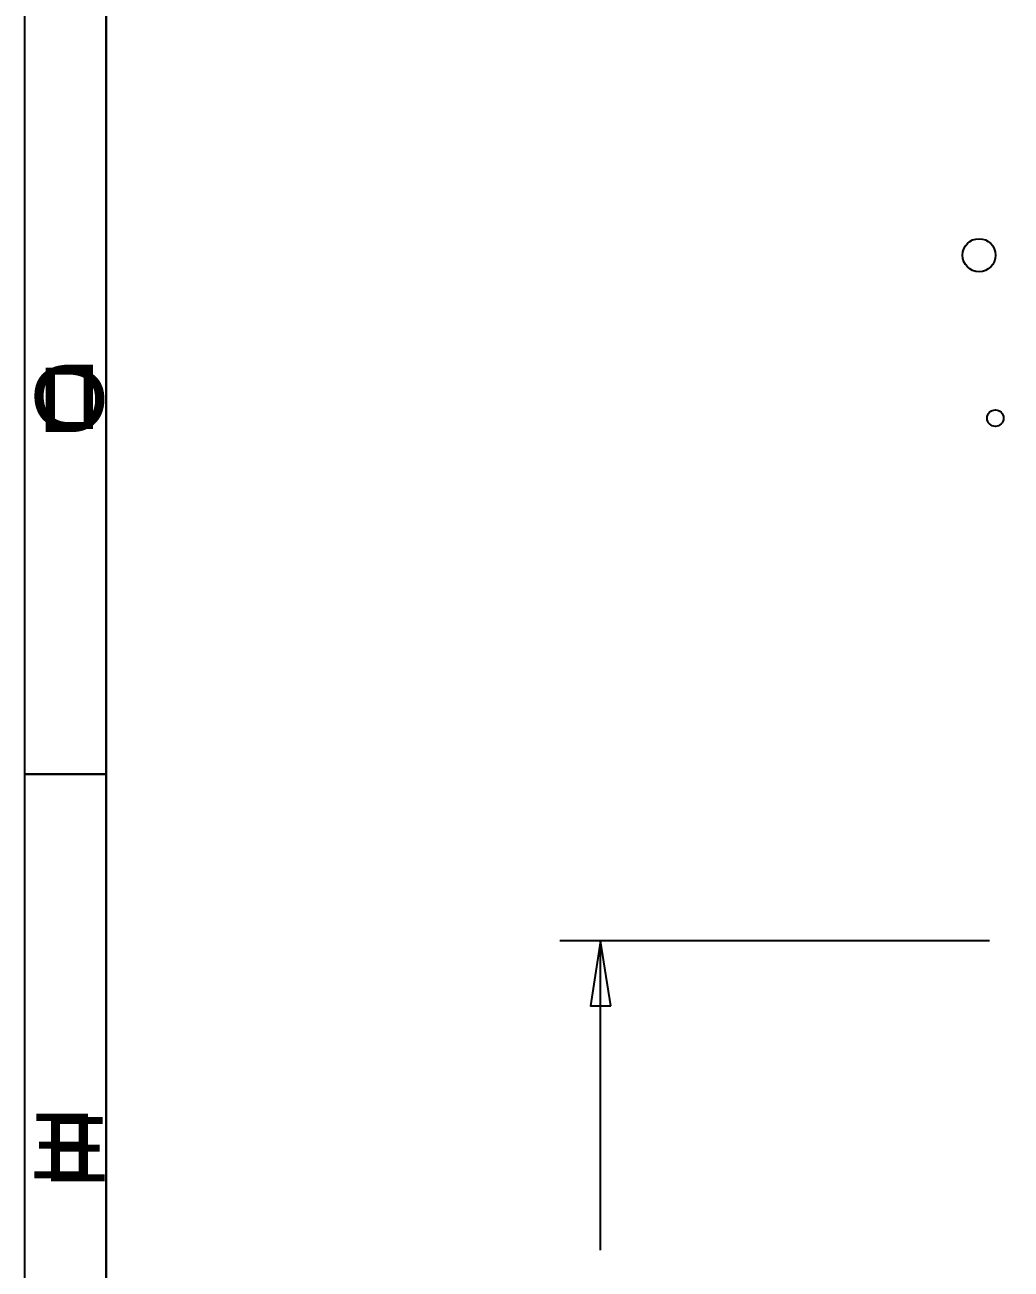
# Model space of a CAD drawing. Extents: x -61 to 349, y -42 to 245.
# Drawn here: x -61.1 to -0.5, y 24.9 to 101.3 of the extents above; entities that cross this region are included whole.
import ezdxf

# ---------------------------------------------------------------- set-up
doc = ezdxf.new("R2010")
doc.units = 0
for name, color, linetype in [('BOARD_GEOMETRY_DIMENSION', 2, 'CONTINUOUS'), ('BOARD_GEOMETRY_SILKSCREEN_B', 1, 'CONTINUOUS'), ('PIN_B', 5, 'CONTINUOUS')]:
    doc.layers.add(name, color=color, linetype=linetype)

msp = doc.modelspace()

# ---------------------------------------------------------------- linework, layer by layer
at = {"layer": 'BOARD_GEOMETRY_DIMENSION'}
msp.add_lwpolyline([(-61.1124, -42.1894), (-61.1124, 244.810534), (348.887542, 244.810534), (348.887542, -42.1894)], close=True, dxfattribs=at)
for points in [[(-56.11241, 239.810544), (-56.11241, -37.189156)], [(-56.11241, 55.310532), (-61.1124, 55.310532)], [(-1.864868, 45.085), (-28.250642, 45.085)], [(-25.125934, 41.085008), (-25.750774, 45.085), (-26.375614, 41.085008), (-25.125934, 41.085008)], [(-25.750774, 26.09469), (-25.750774, 45.085)]]:
    msp.add_lwpolyline(points, dxfattribs=at)
at = {"layer": 'BOARD_GEOMETRY_SILKSCREEN_B'}
msp.add_lwpolyline([(-61.1124, -42.1894), (-61.1124, 244.810534), (348.887542, 244.810534), (348.887542, -42.1894)], close=True, dxfattribs=at)
for points in [[(-56.11241, -37.189156), (-56.11241, 239.810544)], [(-61.1124, 55.310532), (-56.11241, 55.310532)]]:
    msp.add_lwpolyline(points, dxfattribs=at)
at = {"layer": 'PIN_B'}
for centre, radius in [((-2.504186, 87.170006), 1.016), ((-1.504188, 77.170026), 0.508)]:
    msp.add_circle(centre, radius, dxfattribs=at)

# ---------------------------------------------------------------- texts
at = {"layer": 'BOARD_GEOMETRY_DIMENSION', "width": 1.147436}
for s, p in [('D', (-60.32627, 76.310744)), ('E', (-60.012326, 30.310836))]:
    msp.add_text(s, height=3.9624, dxfattribs=at).set_placement(p)
at = {"layer": 'BOARD_GEOMETRY_SILKSCREEN_B', "text_generation_flag": 2, "width": 1.147436}
for s, p in [('D', (-56.427878, 76.497942)), ('E', (-56.741822, 30.498034))]:
    msp.add_text(s, height=3.9624, dxfattribs=at).set_placement(p)

doc.saveas('drawing.dxf')
